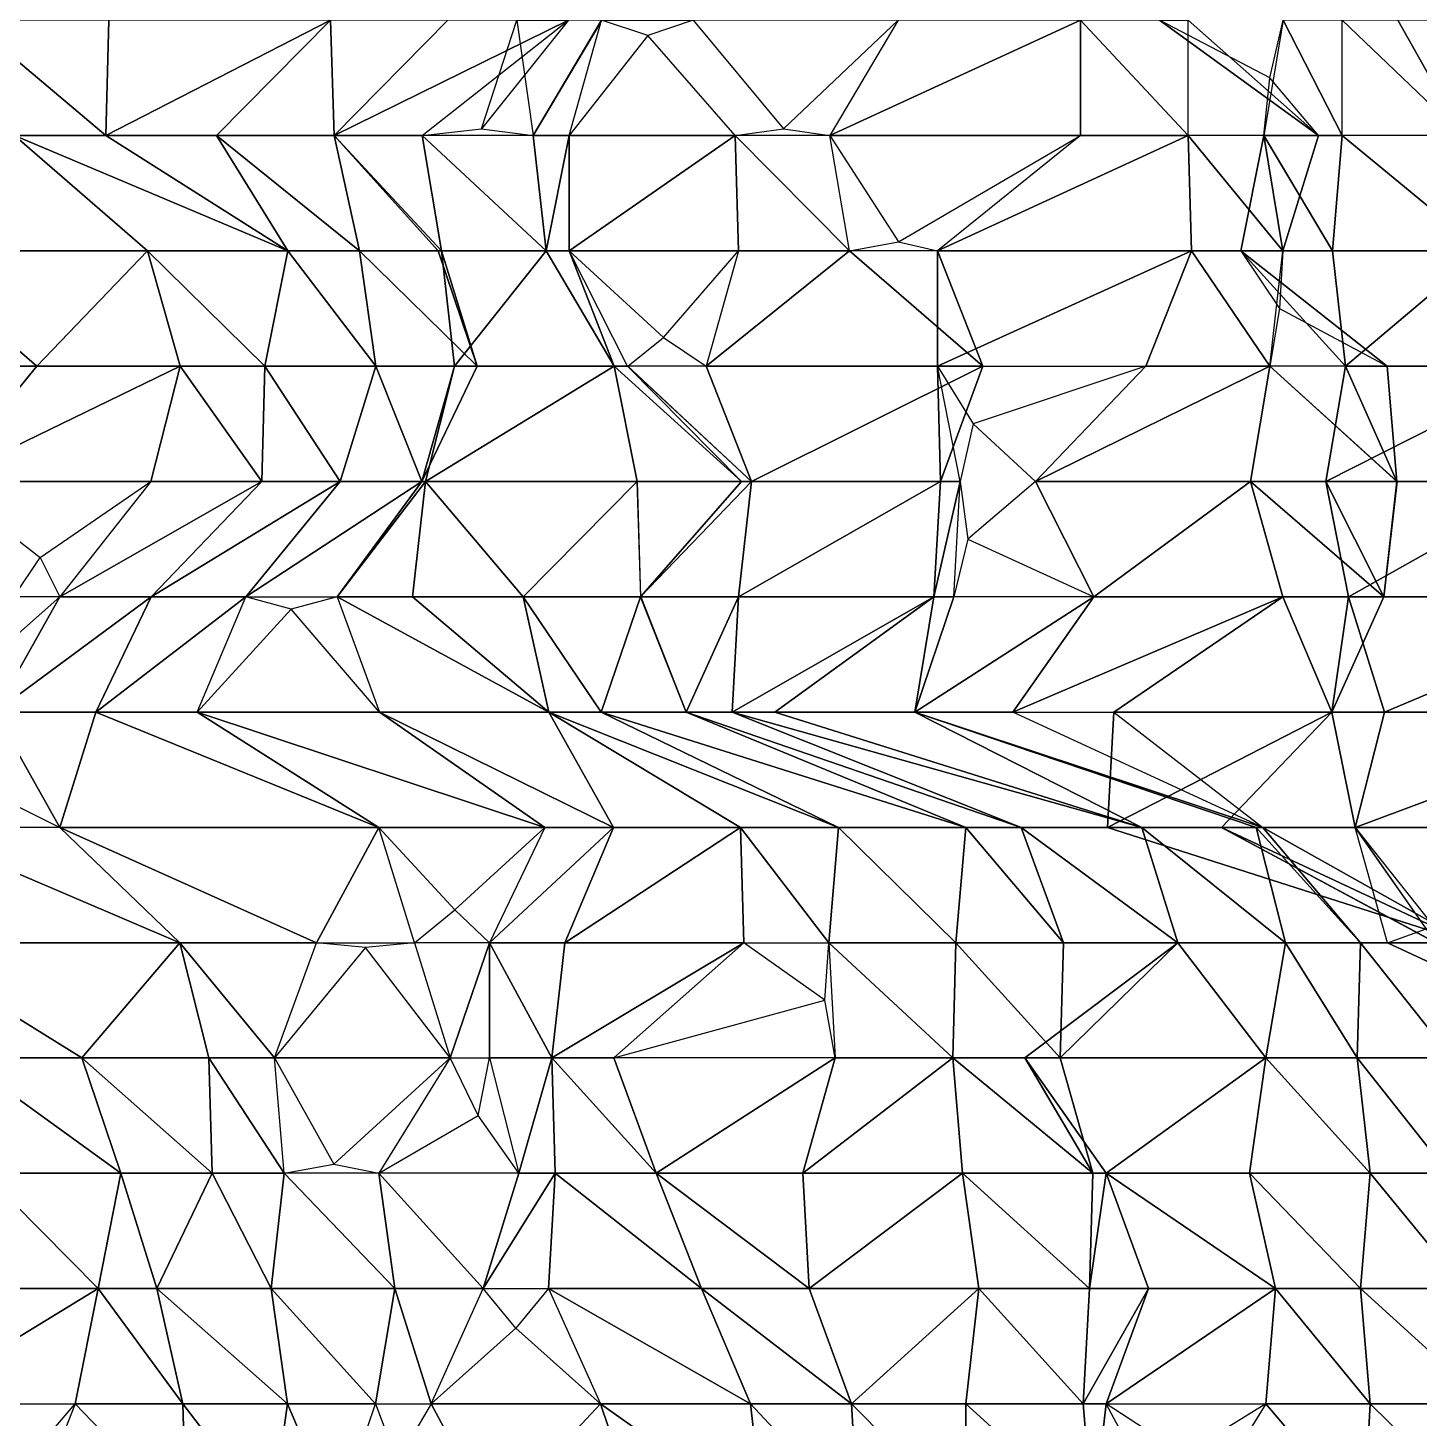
# Model space of a CAD drawing. Header units: metres. Extents: x -317 to 276, y -240 to 234.
# Drawn here: x -266 to -193.6, y -108.7 to -36.4 of the extents above; entities that cross this region are included whole.
import ezdxf

# ---------------------------------------------------------------- set-up
doc = ezdxf.new("R2010")
doc.units = ezdxf.units.M

msp = doc.modelspace()

# ---------------------------------------------------------------- linework, layer by layer
for points in [[(-269.07718, -36, -422.5984), (-261.95038, -42, -422.06787), (-261.78116, -36, -421.75815), (-261.78107, -35.9999, -421.75806)], [(-269.07718, -36, -422.5984), (-266.70825, -42, -418.26212), (-261.95038, -42, -422.06787), (-261.9503, -41.9999, -422.06778)], [(-261.95038, -42, -422.06787), (-256.17725, -42, -424.01523), (-250.25494, -36, -413.1745), (-250.25484, -35.9999, -413.1744)], [(-261.95038, -42, -422.06787), (-250.25494, -36, -413.1745), (-261.78116, -36, -421.75815), (-261.78107, -35.9999, -421.75806)], [(-250.25494, -36, -413.1745), (-256.17725, -42, -424.01523), (-250.0657, -42, -425.3431), (-250.0656, -41.9999, -425.34302)], [(-250.25494, -36, -413.1745), (-250.0657, -42, -425.3431), (-244.1434, -36, -414.50238), (-244.1433, -35.9999, -414.5023)], [(-250.0657, -42, -425.3431), (-245.47705, -42, -429.4586), (-237.86264, -36, -415.5205), (-237.86253, -35.9999, -415.52042)], [(-250.0657, -42, -425.3431), (-237.86264, -36, -415.5205), (-244.1434, -36, -414.50238), (-244.1433, -35.9999, -414.5023)], [(-237.86264, -36, -415.5205), (-242.38744, -41.64, -430.06058), (-240.54997, -36, -432.95462), (-240.54987, -35.9999, -432.95453)], [(-239.70392, -42, -431.40594), (-236.13052, -36, -437.37985), (-240.54997, -36, -432.95462), (-240.54987, -35.9999, -432.95453)], [(-239.70392, -42, -431.40594), (-237.82262, -42, -440.4772), (-236.13052, -36, -437.37985), (-236.13042, -35.9999, -437.37976)], [(-231.37265, -36, -441.1856), (-233.71848, -36.782608, -439.22214), (-236.13052, -36, -437.37985), (-236.13042, -35.9999, -437.37976)], [(-231.37265, -36, -441.1856), (-226.66959, -41.647064, -438.83417), (-220.69247, -36, -434.15063), (-220.69237, -35.9999, -434.15054)], [(-224.24586, -42, -440.65506), (-211.19675, -42, -429.2838), (-211.19675, -36, -429.2838), (-211.19664, -35.9999, -429.28372)], [(-224.24586, -42, -440.65506), (-211.19675, -36, -429.2838), (-220.69247, -36, -434.15063), (-220.69237, -35.9999, -434.15054)], [(-211.19675, -36, -429.2838), (-205.59283, -42, -431.5409), (-205.59283, -36, -431.5409), (-205.59273, -35.9999, -431.5408)], [(-211.19675, -36, -429.2838), (-211.19675, -42, -429.2838), (-205.59283, -42, -431.5409), (-205.59273, -41.9999, -431.5408)], [(-198.80446, -42, -431.62982), (-207.0957, -36, -446.80685), (-205.59283, -36, -431.5409), (-205.59273, -35.9999, -431.5408)], [(-198.80446, -42, -431.62982), (-201.34937, -39, -447.438), (-207.0957, -36, -446.80685), (-207.0956, -35.9999, -446.80676)], [(-200.64575, -36, -447.51526), (-201.661, -42, -449.37366), (-201.34937, -39, -447.438), (-201.34926, -38.9999, -447.4379)], [(-200.64575, -36, -447.51526), (-201.661, -42, -449.37366), (-197.57996, -42, -454.41837), (-197.57985, -41.9999, -454.41827)], [(-200.64575, -36, -447.51526), (-197.57996, -42, -454.41837), (-197.57996, -36, -454.41837), (-197.57985, -35.9999, -454.41827)], [(-191.29922, -42, -455.43652), (-194.6834, -36, -461.63123), (-197.57996, -36, -454.41837), (-197.57985, -35.9999, -454.41827)], [(-187.04898, -36, -460.17148), (-194.6834, -36, -461.63123), (-191.29922, -42, -455.43652), (-191.29912, -41.9999, -455.43643)], [(-233.71848, -36.782608, -439.22214), (-237.82262, -42, -440.4772), (-229.17294, -42, -437.15906), (-229.17284, -41.9999, -437.15897)], [(-272.48135, -48, -416.31476), (-259.7707, -48, -405.563), (-266.70825, -42, -418.26212), (-266.70816, -41.9999, -418.26202)], [(-252.47467, -48, -404.72272), (-261.95038, -42, -422.06787), (-266.70825, -42, -418.26212), (-266.70816, -41.9999, -418.26202)], [(-252.47467, -48, -404.72272), (-266.70825, -42, -418.26212), (-259.7707, -48, -405.563), (-259.7706, -47.9999, -405.5629)], [(-256.17725, -42, -424.01523), (-261.95038, -42, -422.06787), (-252.47467, -48, -404.72272), (-252.47456, -47.9999, -404.72263)], [(-256.17725, -42, -424.01523), (-252.47467, -48, -404.72272), (-248.73206, -48, -410.38687), (-248.73195, -47.9999, -410.38678)], [(-250.0657, -42, -425.3431), (-256.17725, -42, -424.01523), (-248.73206, -48, -410.38687), (-248.73195, -47.9999, -410.38678)], [(-244.46179, -48, -427.6002), (-245.47705, -42, -429.4586), (-250.0657, -42, -425.3431), (-250.0656, -41.9999, -425.34302)], [(-250.0657, -42, -425.3431), (-248.73206, -48, -410.38687), (-244.65103, -48, -415.43158), (-244.65092, -47.9999, -415.4315)], [(-244.46179, -48, -427.6002), (-250.0657, -42, -425.3431), (-244.65103, -48, -415.43158), (-244.65092, -47.9999, -415.4315)], [(-242.38744, -41.64, -430.06058), (-239.70392, -42, -431.40594), (-245.47705, -42, -429.4586), (-245.47694, -41.9999, -429.4585)], [(-245.47705, -42, -429.4586), (-239.0271, -48, -430.167), (-239.70392, -42, -431.40594), (-239.70381, -41.9999, -431.40585)], [(-245.47705, -42, -429.4586), (-244.46179, -48, -427.6002), (-239.0271, -48, -430.167), (-239.027, -47.9999, -430.1669)], [(-239.0271, -48, -430.167), (-237.82262, -42, -440.4772), (-239.70392, -42, -431.40594), (-239.70381, -41.9999, -431.40585)], [(-239.0271, -48, -430.167), (-237.82262, -48, -440.4772), (-237.82262, -42, -440.4772), (-237.82251, -41.9999, -440.4771)], [(-237.82262, -48, -440.4772), (-229.00372, -48, -436.8493), (-229.17294, -42, -437.15906), (-229.17284, -41.9999, -437.15897)], [(-237.82262, -48, -440.4772), (-229.17294, -42, -437.15906), (-237.82262, -42, -440.4772), (-237.82251, -41.9999, -440.4771)], [(-226.66959, -41.647064, -438.83417), (-224.24586, -42, -440.65506), (-229.17294, -42, -437.15906), (-229.17284, -41.9999, -437.15897)], [(-229.17294, -42, -437.15906), (-223.2306, -48, -438.79666), (-224.24586, -42, -440.65506), (-224.24576, -41.9999, -440.65497)], [(-229.17294, -42, -437.15906), (-229.00372, -48, -436.8493), (-223.2306, -48, -438.79666), (-223.2305, -47.9999, -438.79657)], [(-224.24586, -42, -440.65506), (-220.67908, -47.520004, -440.3836), (-211.19675, -42, -429.2838), (-211.19664, -41.9999, -429.28372)], [(-218.64194, -48, -442.91214), (-205.42363, -48, -431.23117), (-205.59283, -42, -431.5409), (-205.59273, -41.9999, -431.5408)], [(-218.64194, -48, -442.91214), (-205.59283, -42, -431.5409), (-211.19675, -42, -429.2838), (-211.19664, -41.9999, -429.28372)], [(-205.59283, -42, -431.5409), (-200.66577, -48, -435.03693), (-198.80446, -42, -431.62982), (-198.80435, -41.9999, -431.62973)], [(-205.59283, -42, -431.5409), (-205.42363, -48, -431.23117), (-200.66577, -48, -435.03693), (-200.66566, -47.9999, -435.03683)], [(-200.66577, -48, -435.03693), (-202.84546, -48, -451.5418), (-201.661, -42, -449.37366), (-201.66089, -41.9999, -449.37357)], [(-201.661, -42, -449.37366), (-202.84546, -48, -451.5418), (-198.08759, -48, -455.34756), (-198.08748, -47.9999, -455.34747)], [(-200.66577, -48, -435.03693), (-201.661, -42, -449.37366), (-198.80446, -42, -431.62982), (-198.80435, -41.9999, -431.62973)], [(-201.661, -42, -449.37366), (-198.08759, -48, -455.34756), (-197.57996, -42, -454.41837), (-197.57985, -41.9999, -454.41827)], [(-197.57996, -42, -454.41837), (-198.08759, -48, -455.34756), (-190.28397, -48, -453.5781), (-190.28386, -47.9999, -453.578)], [(-197.57996, -42, -454.41837), (-190.28397, -48, -453.5781), (-191.29922, -42, -455.43652), (-191.29912, -41.9999, -455.43643)], [(-220.67908, -47.520004, -440.3836), (-218.64194, -48, -442.91214), (-223.2306, -48, -438.79666), (-223.2305, -47.9999, -438.79657)], [(-272.48135, -48, -416.31476), (-277.07, -54, -412.19928), (-265.5438, -54, -403.61563), (-265.5437, -53.9999, -403.61554)], [(-265.5438, -54, -403.61563), (-259.7707, -48, -405.563), (-272.48135, -48, -416.31476), (-272.48126, -47.9999, -416.31467)], [(-265.5438, -54, -403.61563), (-258.07858, -54, -402.46564), (-259.7707, -48, -405.563), (-259.7706, -47.9999, -405.5629)], [(-259.7707, -48, -405.563), (-253.65913, -54, -406.89084), (-252.47467, -48, -404.72272), (-252.47456, -47.9999, -404.72263)], [(-259.7707, -48, -405.563), (-258.07858, -54, -402.46564), (-253.65913, -54, -406.89084), (-253.65903, -53.9999, -406.89075)], [(-252.47467, -48, -404.72272), (-253.65913, -54, -406.89084), (-247.88602, -54, -408.8382), (-247.88591, -53.9999, -408.8381)], [(-252.47467, -48, -404.72272), (-247.88602, -54, -408.8382), (-248.73206, -48, -410.38687), (-248.73195, -47.9999, -410.38678)], [(-248.73206, -48, -410.38687), (-242.62051, -54, -411.71475), (-244.65103, -48, -415.43158), (-244.65092, -47.9999, -415.4315)], [(-248.73206, -48, -410.38687), (-247.88602, -54, -408.8382), (-242.62051, -54, -411.71475), (-242.6204, -53.9999, -411.71466)], [(-242.62051, -54, -411.71475), (-244.46179, -48, -427.6002), (-244.65103, -48, -415.43158), (-244.65092, -47.9999, -415.4315)], [(-242.62051, -54, -411.71475), (-243.78496, -54, -426.36124), (-244.46179, -48, -427.6002), (-244.46169, -47.9999, -427.6001)], [(-239.0271, -48, -430.167), (-244.46179, -48, -427.6002), (-243.78496, -54, -426.36124), (-243.78485, -53.9999, -426.36115)], [(-239.0271, -48, -430.167), (-243.78496, -54, -426.36124), (-235.47371, -54, -423.66257), (-235.4736, -53.9999, -423.66248)], [(-235.47371, -54, -423.66257), (-237.82262, -48, -440.4772), (-239.0271, -48, -430.167), (-239.027, -47.9999, -430.1669)], [(-235.47371, -54, -423.66257), (-234.77686, -54, -434.90198), (-237.82262, -48, -440.4772), (-237.82251, -47.9999, -440.4771)], [(-237.82262, -48, -440.4772), (-232.90555, -52.5, -437.73404), (-229.00372, -48, -436.8493), (-229.00362, -47.9999, -436.8492)], [(-230.69583, -54, -439.94666), (-216.29303, -54, -426.09753), (-223.2306, -48, -438.79666), (-223.2305, -47.9999, -438.79657)], [(-230.69583, -54, -439.94666), (-223.2306, -48, -438.79666), (-229.00372, -48, -436.8493), (-229.00362, -47.9999, -436.8492)], [(-216.29303, -54, -426.09753), (-218.64194, -48, -442.91214), (-223.2306, -48, -438.79666), (-223.2305, -47.9999, -438.79657)], [(-216.29303, -54, -426.09753), (-218.64194, -54, -442.91214), (-218.64194, -48, -442.91214), (-218.64183, -47.9999, -442.91205)], [(-218.64194, -54, -442.91214), (-207.79256, -54, -435.56744), (-205.42363, -48, -431.23117), (-205.42352, -47.9999, -431.23108)], [(-218.64194, -54, -442.91214), (-205.42363, -48, -431.23117), (-218.64194, -48, -442.91214), (-218.64183, -47.9999, -442.91205)], [(-205.42363, -48, -431.23117), (-207.79256, -54, -435.56744), (-201.34259, -54, -436.27585), (-201.34248, -53.9999, -436.27576)], [(-205.42363, -48, -431.23117), (-201.34259, -54, -436.27585), (-200.66577, -48, -435.03693), (-200.66566, -47.9999, -435.03683)], [(-197.41077, -54, -454.10864), (-198.08759, -48, -455.34756), (-202.84546, -48, -451.5418), (-202.84535, -47.9999, -451.54172)], [(-195.23105, -54, -437.60373), (-202.84546, -48, -451.5418), (-200.84369, -51, -436.38425), (-200.84358, -50.9999, -436.38416)], [(-197.41077, -54, -454.10864), (-202.84546, -48, -451.5418), (-195.23105, -54, -437.60373), (-195.23094, -53.9999, -437.60364)], [(-200.66577, -48, -435.03693), (-200.84369, -51, -436.38425), (-201.34259, -54, -436.27585), (-201.34248, -53.9999, -436.27576)], [(-197.41077, -54, -454.10864), (-190.28397, -48, -453.5781), (-198.08759, -48, -455.34756), (-198.08748, -47.9999, -455.34747)], [(-197.41077, -54, -454.10864), (-186.56137, -54, -446.76392), (-190.28397, -48, -453.5781), (-190.28386, -47.9999, -453.578)], [(-232.90555, -52.5, -437.73404), (-230.69583, -54, -439.94666), (-234.77686, -54, -434.90198), (-234.77675, -53.9999, -434.9019)], [(-277.07, -54, -412.19928), (-270.45087, -60, -412.59796), (-265.5438, -54, -403.61563), (-265.5437, -53.9999, -403.61554)], [(-270.45087, -60, -412.59796), (-259.60147, -60, -405.25323), (-258.07858, -54, -402.46564), (-258.0785, -53.9999, -402.46555)], [(-270.45087, -60, -412.59796), (-258.07858, -54, -402.46564), (-265.5438, -54, -403.61563), (-265.5437, -53.9999, -403.61554)], [(-258.07858, -54, -402.46564), (-259.60147, -60, -405.25323), (-253.82834, -60, -407.2006), (-253.82823, -59.9999, -407.2005)], [(-258.07858, -54, -402.46564), (-253.82834, -60, -407.2006), (-253.65913, -54, -406.89084), (-253.65903, -53.9999, -406.89075)], [(-253.65913, -54, -406.89084), (-253.82834, -60, -407.2006), (-249.74731, -60, -412.2453), (-249.74721, -59.9999, -412.2452)], [(-253.65913, -54, -406.89084), (-249.74731, -60, -412.2453), (-247.88602, -54, -408.8382), (-247.88591, -53.9999, -408.8381)], [(-247.88602, -54, -408.8382), (-249.74731, -60, -412.2453), (-245.49707, -60, -416.98026), (-245.49696, -59.9999, -416.98016)], [(-247.88602, -54, -408.8382), (-245.49707, -60, -416.98026), (-242.62051, -54, -411.71475), (-242.6204, -53.9999, -411.71466)], [(-245.49707, -60, -416.98026), (-245.30785, -60, -429.14886), (-243.78496, -54, -426.36124), (-243.78485, -53.9999, -426.36115)], [(-245.49707, -60, -416.98026), (-243.78496, -54, -426.36124), (-242.62051, -54, -411.71475), (-242.6204, -53.9999, -411.71466)], [(-245.30785, -60, -429.14886), (-234.28925, -60, -421.49442), (-235.47371, -54, -423.66257), (-235.4736, -53.9999, -423.66248)], [(-245.30785, -60, -429.14886), (-235.47371, -54, -423.66257), (-243.78496, -54, -426.36124), (-243.78485, -53.9999, -426.36115)], [(-228.85454, -60, -424.06125), (-234.77686, -54, -434.90198), (-235.47371, -54, -423.66257), (-235.4736, -53.9999, -423.66248)], [(-228.85454, -60, -424.06125), (-235.47371, -54, -423.66257), (-234.28925, -60, -421.49442), (-234.28914, -59.9999, -421.49432)], [(-228.3269, -60, -435.61038), (-230.69583, -54, -439.94666), (-234.77686, -54, -434.90198), (-234.77675, -53.9999, -434.9019)], [(-228.3269, -60, -435.61038), (-234.77686, -54, -434.90198), (-228.85454, -60, -424.06125), (-228.85443, -59.9999, -424.06116)], [(-228.3269, -60, -435.61038), (-216.29303, -54, -426.09753), (-230.69583, -54, -439.94666), (-230.69572, -53.9999, -439.94656)], [(-228.3269, -60, -435.61038), (-218.49275, -60, -430.12408), (-216.29303, -54, -426.09753), (-216.29292, -53.9999, -426.09744)], [(-218.49275, -60, -430.12408), (-217.45749, -60, -440.74402), (-218.64194, -54, -442.91214), (-218.64183, -53.9999, -442.91205)], [(-218.49275, -60, -430.12408), (-218.64194, -54, -442.91214), (-216.29303, -54, -426.09753), (-216.29292, -53.9999, -426.09744)], [(-217.45749, -60, -440.74402), (-218.64194, -54, -442.91214), (-216.78961, -57, -441.65817), (-216.7895, -56.9999, -441.65808)], [(-207.79256, -54, -435.56744), (-216.78961, -57, -441.65817), (-213.54565, -60, -446.09845), (-213.54555, -59.9999, -446.09836)], [(-213.54565, -60, -446.09845), (-202.35785, -60, -438.13428), (-201.34259, -54, -436.27585), (-201.34248, -53.9999, -436.27576)], [(-213.54565, -60, -446.09845), (-201.34259, -54, -436.27585), (-207.79256, -54, -435.56744), (-207.79245, -53.9999, -435.56735)], [(-201.34259, -54, -436.27585), (-202.35785, -60, -438.13428), (-194.72342, -60, -436.67453), (-194.72331, -59.9999, -436.67444)], [(-201.34259, -54, -436.27585), (-194.72342, -60, -436.67453), (-195.23105, -54, -437.60373), (-195.23094, -53.9999, -437.60364)], [(-194.72342, -60, -436.67453), (-198.42601, -60, -455.96704), (-197.41077, -54, -454.10864), (-197.41066, -53.9999, -454.10855)], [(-198.42601, -60, -455.96704), (-186.56137, -60, -446.76392), (-186.56137, -54, -446.76392), (-186.56126, -53.9999, -446.76382)], [(-198.42601, -60, -455.96704), (-186.56137, -54, -446.76392), (-197.41077, -54, -454.10864), (-197.41066, -53.9999, -454.10855)], [(-194.72342, -60, -436.67453), (-197.41077, -54, -454.10864), (-195.23105, -54, -437.60373), (-195.23094, -53.9999, -437.60364)], [(-270.45087, -60, -412.59796), (-265.3612, -63.960007, -409.53888), (-259.60147, -60, -405.25323), (-259.60138, -59.9999, -405.25314)], [(-264.33932, -66, -413.9258), (-259.58145, -66, -417.73157), (-253.82834, -60, -407.2006), (-253.82823, -59.9999, -407.2005)], [(-264.33932, -66, -413.9258), (-253.82834, -60, -407.2006), (-259.60147, -60, -405.25323), (-259.60138, -59.9999, -405.25314)], [(-259.58145, -66, -417.73157), (-254.65437, -66, -421.2276), (-249.74731, -60, -412.2453), (-249.74721, -59.9999, -412.2452)], [(-259.58145, -66, -417.73157), (-249.74731, -60, -412.2453), (-253.82834, -60, -407.2006), (-253.82823, -59.9999, -407.2005)], [(-254.65437, -66, -421.2276), (-249.8965, -66, -425.03336), (-245.49707, -60, -416.98026), (-245.49696, -59.9999, -416.98016)], [(-254.65437, -66, -421.2276), (-245.49707, -60, -416.98026), (-249.74731, -60, -412.2453), (-249.74721, -59.9999, -412.2452)], [(-249.8965, -66, -425.03336), (-245.98468, -66, -430.3878), (-245.30785, -60, -429.14886), (-245.30774, -59.9999, -429.14877)], [(-249.8965, -66, -425.03336), (-245.30785, -60, -429.14886), (-245.49707, -60, -416.98026), (-245.49696, -59.9999, -416.98016)], [(-245.30785, -60, -429.14886), (-245.98468, -66, -430.3878), (-240.21155, -66, -432.33514), (-240.21144, -65.9999, -432.33505)], [(-245.30785, -60, -429.14886), (-240.21155, -66, -432.33514), (-234.28925, -60, -421.49442), (-234.28914, -59.9999, -421.49432)], [(-234.28925, -60, -421.49442), (-240.21155, -66, -432.33514), (-234.1, -66, -433.66302), (-234.0999, -65.9999, -433.66293)], [(-234.28925, -60, -421.49442), (-234.1, -66, -433.66302), (-228.85454, -60, -424.06125), (-228.85443, -59.9999, -424.06116)], [(-234.1, -66, -433.66302), (-229.00372, -66, -436.8493), (-228.3269, -60, -435.61038), (-228.3268, -59.9999, -435.6103)], [(-234.1, -66, -433.66302), (-228.3269, -60, -435.61038), (-228.85454, -60, -424.06125), (-228.85443, -59.9999, -424.06116)], [(-229.00372, -66, -436.8493), (-218.83118, -66, -430.74356), (-218.49275, -60, -430.12408), (-218.49265, -59.9999, -430.124)], [(-229.00372, -66, -436.8493), (-218.49275, -60, -430.12408), (-228.3269, -60, -435.61038), (-228.3268, -59.9999, -435.6103)], [(-218.83118, -66, -430.74356), (-217.7959, -66, -441.36346), (-217.45749, -60, -440.74402), (-217.45738, -59.9999, -440.74393)], [(-218.83118, -66, -430.74356), (-217.45749, -60, -440.74402), (-218.49275, -60, -430.12408), (-218.49265, -59.9999, -430.124)], [(-217.45749, -60, -440.74402), (-217.06628, -63, -441.27945), (-217.7959, -66, -441.36346), (-217.79579, -65.9999, -441.36337)], [(-210.49991, -66, -440.52322), (-213.54565, -60, -446.09845), (-217.06628, -63, -441.27945), (-217.06618, -62.9999, -441.27936)], [(-210.49991, -66, -440.52322), (-202.35785, -60, -438.13428), (-213.54565, -60, -446.09845), (-213.54555, -59.9999, -446.09836)], [(-210.49991, -66, -440.52322), (-200.66577, -66, -435.03693), (-202.35785, -60, -438.13428), (-202.35774, -59.9999, -438.1342)], [(-202.35785, -60, -438.13428), (-195.40027, -66, -437.91348), (-194.72342, -60, -436.67453), (-194.72331, -59.9999, -436.67444)], [(-202.35785, -60, -438.13428), (-200.66577, -66, -435.03693), (-195.40027, -66, -437.91348), (-195.40016, -65.9999, -437.9134)], [(-195.40027, -66, -437.91348), (-197.24155, -66, -453.7989), (-198.42601, -60, -455.96704), (-198.4259, -59.9999, -455.96695)], [(-195.40027, -66, -437.91348), (-198.42601, -60, -455.96704), (-194.72342, -60, -436.67453), (-194.72331, -59.9999, -436.67444)], [(-197.24155, -66, -453.7989), (-186.56137, -60, -446.76392), (-198.42601, -60, -455.96704), (-198.4259, -59.9999, -455.96695)], [(-197.24155, -66, -453.7989), (-181.14668, -66, -436.85242), (-186.56137, -60, -446.76392), (-186.56126, -59.9999, -446.76382)], [(-265.3612, -63.960007, -409.53888), (-264.33932, -66, -413.9258), (-266.72827, -66, -405.78378), (-266.72818, -65.9999, -405.7837)], [(-271.1277, -72, -413.83688), (-267.7235, -72, -420.1205), (-264.33932, -66, -413.9258), (-264.33923, -65.9999, -413.92572)], [(-271.1277, -72, -413.83688), (-264.33932, -66, -413.9258), (-266.72827, -66, -405.78378), (-266.72818, -65.9999, -405.7837)], [(-267.7235, -72, -420.1205), (-262.458, -72, -422.99707), (-259.58145, -66, -417.73157), (-259.58136, -65.9999, -417.73148)], [(-267.7235, -72, -420.1205), (-259.58145, -66, -417.73157), (-264.33932, -66, -413.9258), (-264.33923, -65.9999, -413.92572)], [(-262.458, -72, -422.99707), (-257.1925, -72, -425.87363), (-254.65437, -66, -421.2276), (-254.65427, -65.9999, -421.2275)], [(-262.458, -72, -422.99707), (-254.65437, -66, -421.2276), (-259.58145, -66, -417.73157), (-259.58136, -65.9999, -417.73148)], [(-249.8965, -66, -425.03336), (-252.29356, -66.64285, -423.16367), (-254.65437, -66, -421.2276), (-254.65427, -65.9999, -421.2275)], [(-238.8779, -72, -417.37894), (-245.98468, -66, -430.3878), (-249.8965, -66, -425.03336), (-249.8964, -65.9999, -425.03326)], [(-238.8779, -72, -417.37894), (-249.8965, -66, -425.03336), (-247.69678, -72, -421.0068), (-247.69667, -71.9999, -421.0067)], [(-240.21155, -66, -432.33514), (-245.98468, -66, -430.3878), (-238.8779, -72, -417.37894), (-238.87779, -71.9999, -417.37885)], [(-240.21155, -66, -432.33514), (-238.8779, -72, -417.37894), (-236.15054, -72, -424.9015), (-236.15044, -71.9999, -424.9014)], [(-234.1, -66, -433.66302), (-240.21155, -66, -432.33514), (-236.15054, -72, -424.9015), (-236.15044, -71.9999, -424.9014)], [(-234.1, -66, -433.66302), (-236.15054, -72, -424.9015), (-231.73108, -72, -429.32672), (-231.73097, -71.9999, -429.32663)], [(-231.73108, -72, -429.32672), (-229.00372, -66, -436.8493), (-234.1, -66, -433.66302), (-234.0999, -65.9999, -433.66293)], [(-231.73108, -72, -429.32672), (-229.34215, -72, -437.46878), (-229.00372, -66, -436.8493), (-229.00362, -65.9999, -436.8492)], [(-229.34215, -72, -437.46878), (-227.1224, -72, -445.92056), (-218.83118, -66, -430.74356), (-218.83107, -65.9999, -430.74347)], [(-229.34215, -72, -437.46878), (-218.83118, -66, -430.74356), (-229.00372, -66, -436.8493), (-229.00362, -65.9999, -436.8492)], [(-218.83118, -66, -430.74356), (-227.1224, -72, -445.92056), (-219.82642, -72, -445.0803), (-219.82631, -71.9999, -445.0802)], [(-218.83118, -66, -430.74356), (-219.82642, -72, -445.0803), (-217.7959, -66, -441.36346), (-217.79579, -65.9999, -441.36337)], [(-219.82642, -72, -445.0803), (-214.73013, -72, -448.2666), (-210.49991, -66, -440.52322), (-210.4998, -65.9999, -440.52313)], [(-219.82642, -72, -445.0803), (-210.49991, -66, -440.52322), (-217.7959, -66, -441.36346), (-217.79579, -65.9999, -441.36337)], [(-214.73013, -72, -448.2666), (-209.46463, -72, -451.14313), (-200.66577, -66, -435.03693), (-200.66566, -65.9999, -435.03683)], [(-214.73013, -72, -448.2666), (-200.66577, -66, -435.03693), (-210.49991, -66, -440.52322), (-210.4998, -65.9999, -440.52313)], [(-200.66577, -66, -435.03693), (-209.46463, -72, -451.14313), (-198.1076, -72, -442.86923), (-198.1075, -71.9999, -442.86914)], [(-200.66577, -66, -435.03693), (-198.1076, -72, -442.86923), (-195.40027, -66, -437.91348), (-195.40016, -65.9999, -437.9134)], [(-198.1076, -72, -442.86923), (-195.38025, -72, -450.3918), (-197.24155, -66, -453.7989), (-197.24144, -65.9999, -453.7988)], [(-198.1076, -72, -442.86923), (-197.24155, -66, -453.7989), (-195.40027, -66, -437.91348), (-195.40016, -65.9999, -437.9134)], [(-195.38025, -72, -450.3918), (-181.14668, -66, -436.85242), (-197.24155, -66, -453.7989), (-197.24144, -65.9999, -453.7988)], [(-195.38025, -72, -450.3918), (-180.80826, -72, -436.23294), (-181.14668, -66, -436.85242), (-181.14658, -65.9999, -436.85233)], [(-252.29356, -66.64285, -423.16367), (-257.1925, -72, -425.87363), (-247.69678, -72, -421.0068), (-247.69667, -71.9999, -421.0067)], [(-264.33932, -78, -413.9258), (-267.7235, -72, -420.1205), (-270.3421, -75, -415.28696), (-270.342, -74.9999, -415.28687)], [(-262.458, -72, -422.99707), (-267.7235, -72, -420.1205), (-264.33932, -78, -413.9258), (-264.33923, -77.9999, -413.92572)], [(-262.458, -72, -422.99707), (-264.33932, -78, -413.9258), (-247.73682, -78, -396.05014), (-247.73671, -77.9999, -396.05005)], [(-257.1925, -72, -425.87363), (-262.458, -72, -422.99707), (-247.73682, -78, -396.05014), (-247.73671, -77.9999, -396.05005)], [(-257.1925, -72, -425.87363), (-247.73682, -78, -396.05014), (-239.08714, -78, -392.732), (-239.08704, -77.9999, -392.7319)], [(-247.69678, -72, -421.0068), (-257.1925, -72, -425.87363), (-239.08714, -78, -392.732), (-239.08704, -77.9999, -392.7319)], [(-247.69678, -72, -421.0068), (-239.08714, -78, -392.732), (-235.51373, -78, -398.70587), (-235.51363, -77.9999, -398.70578)], [(-238.8779, -72, -417.37894), (-247.69678, -72, -421.0068), (-235.51373, -78, -398.70587), (-235.51363, -77.9999, -398.70578)], [(-223.79828, -78, -402.29083), (-236.15054, -72, -424.9015), (-238.8779, -72, -417.37894), (-238.87779, -71.9999, -417.37885)], [(-238.8779, -72, -417.37894), (-235.51373, -78, -398.70587), (-228.89456, -78, -399.10455), (-228.89445, -77.9999, -399.10446)], [(-223.79828, -78, -402.29083), (-238.8779, -72, -417.37894), (-228.89456, -78, -399.10455), (-228.89445, -77.9999, -399.10446)], [(-217.17911, -78, -402.6895), (-231.73108, -72, -429.32672), (-236.15054, -72, -424.9015), (-236.15044, -71.9999, -424.9014)], [(-217.17911, -78, -402.6895), (-236.15054, -72, -424.9015), (-223.79828, -78, -402.29083), (-223.79817, -77.9999, -402.29074)], [(-214.28255, -78, -409.90237), (-229.34215, -72, -437.46878), (-231.73108, -72, -429.32672), (-231.73097, -71.9999, -429.32663)], [(-214.28255, -78, -409.90237), (-231.73108, -72, -429.32672), (-217.17911, -78, -402.6895), (-217.179, -77.9999, -402.68942)], [(-208.0018, -78, -410.9205), (-227.1224, -72, -445.92056), (-229.34215, -72, -437.46878), (-229.34204, -71.9999, -437.4687)], [(-208.0018, -78, -410.9205), (-229.34215, -72, -437.46878), (-214.28255, -78, -409.90237), (-214.28244, -77.9999, -409.90228)], [(-219.82642, -72, -445.0803), (-227.1224, -72, -445.92056), (-208.0018, -78, -410.9205), (-208.0017, -77.9999, -410.9204)], [(-201.70102, -78, -424.417), (-214.73013, -72, -448.2666), (-219.82642, -72, -445.0803), (-219.82631, -71.9999, -445.0802)], [(-219.82642, -72, -445.0803), (-208.0018, -78, -410.9205), (-202.05946, -78, -412.5581), (-202.05936, -77.9999, -412.558)], [(-201.70102, -78, -424.417), (-219.82642, -72, -445.0803), (-202.05946, -78, -412.5581), (-202.05936, -77.9999, -412.558)], [(-209.80304, -78, -451.7626), (-203.86072, -78, -453.4002), (-198.1076, -72, -442.86923), (-198.1075, -71.9999, -442.86914)], [(-209.80304, -78, -451.7626), (-198.1076, -72, -442.86923), (-209.46463, -72, -451.14313), (-209.46452, -71.9999, -451.14304)], [(-209.46463, -72, -451.14313), (-201.70102, -78, -424.417), (-209.80304, -78, -451.7626), (-209.80293, -77.9999, -451.7625)], [(-198.1076, -72, -442.86923), (-203.86072, -78, -453.4002), (-196.90314, -78, -453.17944), (-196.90303, -77.9999, -453.17935)], [(-198.1076, -72, -442.86923), (-196.90314, -78, -453.17944), (-195.38025, -72, -450.3918), (-195.38014, -71.9999, -450.39172)], [(-196.90314, -78, -453.17944), (-184.53085, -78, -443.04712), (-180.80826, -72, -436.23294), (-180.80815, -71.9999, -436.23285)], [(-196.90314, -78, -453.17944), (-180.80826, -72, -436.23294), (-195.38025, -72, -450.3918), (-195.38014, -71.9999, -450.39172)], [(-272.14294, -78, -415.6953), (-272.83978, -84, -404.4559), (-258.0986, -84, -389.98727), (-258.0985, -83.9999, -389.98718)], [(-264.33932, -78, -413.9258), (-272.14294, -78, -415.6953), (-258.0986, -84, -389.98727), (-258.0985, -83.9999, -389.98718)], [(-264.33932, -78, -413.9258), (-258.0986, -84, -389.98727), (-250.9718, -84, -389.45676), (-250.9717, -83.9999, -389.45667)], [(-247.73682, -78, -396.05014), (-264.33932, -78, -413.9258), (-250.9718, -84, -389.45676), (-250.9717, -83.9999, -389.45667)], [(-247.73682, -78, -396.05014), (-250.9718, -84, -389.45676), (-245.87552, -84, -392.64304), (-245.87541, -83.9999, -392.64294)], [(-247.73682, -78, -396.05014), (-243.77457, -82.28572, -395.05478), (-239.08714, -78, -392.732), (-239.08704, -77.9999, -392.7319)], [(-241.96368, -84, -397.99747), (-238.05188, -84, -403.35193), (-235.51373, -78, -398.70587), (-235.51363, -77.9999, -398.70578)], [(-241.96368, -84, -397.99747), (-235.51373, -78, -398.70587), (-239.08714, -78, -392.732), (-239.08704, -77.9999, -392.7319)], [(-238.05188, -84, -403.35193), (-228.72536, -84, -398.79483), (-228.89456, -78, -399.10455), (-228.89445, -77.9999, -399.10446)], [(-238.05188, -84, -403.35193), (-228.89456, -78, -399.10455), (-235.51373, -78, -398.70587), (-235.51363, -77.9999, -398.70578)], [(-228.89456, -78, -399.10455), (-224.30591, -84, -403.22006), (-223.79828, -78, -402.29083), (-223.79817, -77.9999, -402.29074)], [(-228.89456, -78, -399.10455), (-228.72536, -84, -398.79483), (-224.30591, -84, -403.22006), (-224.3058, -83.9999, -403.21997)], [(-223.79828, -78, -402.29083), (-224.30591, -84, -403.22006), (-217.68674, -84, -403.6187), (-217.68663, -83.9999, -403.61862)], [(-223.79828, -78, -402.29083), (-217.68674, -84, -403.6187), (-217.17911, -78, -402.6895), (-217.179, -77.9999, -402.68942)], [(-217.17911, -78, -402.6895), (-217.68674, -84, -403.6187), (-212.08282, -84, -405.8758), (-212.08272, -83.9999, -405.8757)], [(-217.17911, -78, -402.6895), (-212.08282, -84, -405.8758), (-214.28255, -78, -409.90237), (-214.28244, -77.9999, -409.90228)], [(-214.28255, -78, -409.90237), (-206.1405, -84, -407.51343), (-208.0018, -78, -410.9205), (-208.0017, -77.9999, -410.9204)], [(-214.28255, -78, -409.90237), (-212.08282, -84, -405.8758), (-206.1405, -84, -407.51343), (-206.1404, -83.9999, -407.51334)], [(-191.02084, -84, -417.38202), (-209.80304, -78, -451.7626), (-201.70102, -78, -424.417), (-201.70091, -77.9999, -424.4169)], [(-203.86072, -78, -453.4002), (-209.80304, -78, -451.7626), (-191.02084, -84, -417.38202), (-191.02074, -83.9999, -417.38193)], [(-208.0018, -78, -410.9205), (-200.53659, -84, -409.7705), (-202.05946, -78, -412.5581), (-202.05936, -77.9999, -412.558)], [(-208.0018, -78, -410.9205), (-206.1405, -84, -407.51343), (-200.53659, -84, -409.7705), (-200.53648, -83.9999, -409.77042)], [(-203.86072, -78, -453.4002), (-191.02084, -84, -417.38202), (-192.69292, -84, -432.9577), (-192.69281, -83.9999, -432.9576)], [(-196.90314, -78, -453.17944), (-203.86072, -78, -453.4002), (-192.69292, -84, -432.9577), (-192.69281, -83.9999, -432.9576)], [(-196.62476, -84, -415.12494), (-201.70102, -78, -424.417), (-202.05946, -78, -412.5581), (-202.05936, -77.9999, -412.558)], [(-196.62476, -84, -415.12494), (-202.05946, -78, -412.5581), (-200.53659, -84, -409.7705), (-200.53648, -83.9999, -409.77042)], [(-191.02084, -84, -417.38202), (-201.70102, -78, -424.417), (-196.62476, -84, -415.12494), (-196.62465, -83.9999, -415.12485)], [(-196.90314, -78, -453.17944), (-192.82002, -83.14285, -451.96283), (-184.53085, -78, -443.04712), (-184.53075, -77.9999, -443.04703)], [(-196.90314, -78, -453.17944), (-192.69292, -84, -432.9577), (-195.21104, -84, -450.0821), (-195.21094, -83.9999, -450.082)], [(-243.77457, -82.28572, -395.05478), (-241.96368, -84, -397.99747), (-245.87552, -84, -392.64304), (-245.87541, -83.9999, -392.64294)], [(-192.82002, -83.14285, -451.96283), (-191.13, -84, -455.12677), (-195.21104, -84, -450.0821), (-195.21094, -83.9999, -450.082)], [(-272.83978, -84, -404.4559), (-269.47565, -90, -385.78287), (-263.1949, -90, -386.801), (-263.1948, -89.9999, -386.8009)], [(-258.0986, -84, -389.98727), (-272.83978, -84, -404.4559), (-263.1949, -90, -386.801), (-263.1948, -89.9999, -386.8009)], [(-258.0986, -84, -389.98727), (-263.1949, -90, -386.801), (-256.5757, -90, -387.19968), (-256.57562, -89.9999, -387.1996)], [(-258.0986, -84, -389.98727), (-253.17152, -90, -393.4833), (-250.9718, -84, -389.45676), (-250.9717, -83.9999, -389.45667)], [(-258.0986, -84, -389.98727), (-256.5757, -90, -387.19968), (-253.17152, -90, -393.4833), (-253.17142, -89.9999, -393.48322)], [(-245.87552, -84, -392.64304), (-248.43071, -84.25, -391.0628), (-250.9718, -84, -389.45676), (-250.9717, -83.9999, -389.45667)], [(-244.01422, -90, -389.23596), (-241.96368, -84, -397.99747), (-245.87552, -84, -392.64304), (-245.87541, -83.9999, -392.64294)], [(-244.01422, -90, -389.23596), (-241.96368, -90, -397.99747), (-241.96368, -84, -397.99747), (-241.96358, -83.9999, -397.99738)], [(-241.96368, -84, -397.99747), (-238.7287, -90, -404.59085), (-238.05188, -84, -403.35193), (-238.05177, -83.9999, -403.35184)], [(-241.96368, -84, -397.99747), (-241.96368, -90, -397.99747), (-238.7287, -90, -404.59085), (-238.72859, -89.9999, -404.59076)], [(-238.7287, -90, -404.59085), (-235.49371, -90, -411.18423), (-228.72536, -84, -398.79483), (-228.72525, -83.9999, -398.79474)], [(-238.7287, -90, -404.59085), (-228.72536, -84, -398.79483), (-238.05188, -84, -403.35193), (-238.05177, -83.9999, -403.35184)], [(-228.72536, -84, -398.79483), (-235.49371, -90, -411.18423), (-224.51636, -87, -403.00934), (-224.51625, -86.9999, -403.00925)], [(-223.9675, -90, -402.6006), (-224.51636, -87, -403.00934), (-224.30591, -84, -403.22006), (-224.3058, -83.9999, -403.21997)], [(-224.30591, -84, -403.22006), (-217.85596, -90, -403.92847), (-217.68674, -84, -403.6187), (-217.68663, -83.9999, -403.61862)], [(-224.30591, -84, -403.22006), (-223.9675, -90, -402.6006), (-217.85596, -90, -403.92847), (-217.85585, -89.9999, -403.92838)], [(-217.68674, -84, -403.6187), (-217.85596, -90, -403.92847), (-212.25204, -90, -406.18555), (-212.25194, -89.9999, -406.18546)], [(-217.68674, -84, -403.6187), (-212.25204, -90, -406.18555), (-212.08282, -84, -405.8758), (-212.08272, -83.9999, -405.8757)], [(-212.25204, -90, -406.18555), (-214.09332, -90, -422.07095), (-206.1405, -84, -407.51343), (-206.1404, -83.9999, -407.51334)], [(-206.1405, -84, -407.51343), (-214.09332, -90, -422.07095), (-201.55183, -90, -411.6289), (-201.55173, -89.9999, -411.6288)], [(-212.25204, -90, -406.18555), (-206.1405, -84, -407.51343), (-212.08282, -84, -405.8758), (-212.08272, -83.9999, -405.8757)], [(-206.1405, -84, -407.51343), (-201.55183, -90, -411.6289), (-200.53659, -84, -409.7705), (-200.53648, -83.9999, -409.77042)], [(-200.53659, -84, -409.7705), (-201.55183, -90, -411.6289), (-196.79398, -90, -415.43466), (-196.79387, -89.9999, -415.43457)], [(-200.53659, -84, -409.7705), (-196.79398, -90, -415.43466), (-196.62476, -84, -415.12494), (-196.62465, -83.9999, -415.12485)], [(-196.62476, -84, -415.12494), (-196.79398, -90, -415.43466), (-191.8669, -90, -418.9307), (-191.86679, -89.9999, -418.9306)], [(-196.62476, -84, -415.12494), (-191.8669, -90, -418.9307), (-191.02084, -84, -417.38202), (-191.02074, -83.9999, -417.38193)], [(-182.35115, -90, -426.5422), (-195.21104, -84, -450.0821), (-192.69292, -84, -432.9577), (-192.69281, -83.9999, -432.9576)], [(-182.35115, -90, -426.5422), (-191.13, -84, -455.12677), (-195.21104, -84, -450.0821), (-195.21094, -83.9999, -450.082)], [(-248.43071, -84.25, -391.0628), (-253.17152, -90, -393.4833), (-244.01422, -90, -389.23596), (-244.01411, -89.9999, -389.23587)], [(-269.47565, -90, -385.78287), (-261.16437, -96, -383.08417), (-263.1949, -90, -386.801), (-263.1948, -89.9999, -386.8009)], [(-269.47565, -90, -385.78287), (-268.29117, -96, -383.61472), (-261.16437, -96, -383.08417), (-261.16428, -95.9999, -383.08408)], [(-263.1949, -90, -386.801), (-256.4065, -96, -386.88995), (-256.5757, -90, -387.19968), (-256.57562, -89.9999, -387.1996)], [(-263.1949, -90, -386.801), (-261.16437, -96, -383.08417), (-256.4065, -96, -386.88995), (-256.4064, -95.9999, -386.88986)], [(-256.5757, -90, -387.19968), (-252.6639, -96, -392.5541), (-253.17152, -90, -393.4833), (-253.17142, -89.9999, -393.48322)], [(-256.5757, -90, -387.19968), (-256.4065, -96, -386.88995), (-252.6639, -96, -392.5541), (-252.66379, -95.9999, -392.55402)], [(-253.17152, -90, -393.4833), (-250.07175, -95.520004, -394.0667), (-244.01422, -90, -389.23596), (-244.01411, -89.9999, -389.23587)], [(-244.01422, -90, -389.23596), (-247.73682, -96, -396.05014), (-242.559, -93, -395.4538), (-242.5589, -92.9999, -395.4537)], [(-240.44081, -96, -395.20987), (-242.559, -93, -395.4538), (-241.96368, -90, -397.99747), (-241.96358, -89.9999, -397.99738)], [(-240.44081, -96, -395.20987), (-238.7287, -90, -404.59085), (-241.96368, -90, -397.99747), (-241.96358, -89.9999, -397.99738)], [(-240.44081, -96, -395.20987), (-238.5595, -96, -404.28113), (-238.7287, -90, -404.59085), (-238.72859, -89.9999, -404.59076)], [(-238.7287, -90, -404.59085), (-233.294, -96, -407.15765), (-235.49371, -90, -411.18423), (-235.4936, -89.9999, -411.18414)], [(-238.7287, -90, -404.59085), (-238.5595, -96, -404.28113), (-233.294, -96, -407.15765), (-233.2939, -95.9999, -407.15756)], [(-233.294, -96, -407.15765), (-223.9675, -90, -402.6006), (-235.49371, -90, -411.18423), (-235.4936, -89.9999, -411.18414)], [(-233.294, -96, -407.15765), (-225.65958, -96, -405.69794), (-223.9675, -90, -402.6006), (-223.96739, -89.9999, -402.6005)], [(-225.65958, -96, -405.69794), (-217.34833, -96, -402.99927), (-217.85596, -90, -403.92847), (-217.85585, -89.9999, -403.92838)], [(-225.65958, -96, -405.69794), (-217.85596, -90, -403.92847), (-223.9675, -90, -402.6006), (-223.96739, -89.9999, -402.6005)], [(-217.85596, -90, -403.92847), (-210.55994, -96, -403.0882), (-212.25204, -90, -406.18555), (-212.25194, -89.9999, -406.18546)], [(-217.85596, -90, -403.92847), (-217.34833, -96, -402.99927), (-210.55994, -96, -403.0882), (-210.55983, -95.9999, -403.0881)], [(-210.55994, -96, -403.0882), (-209.8631, -96, -414.3276), (-214.09332, -90, -422.07095), (-214.09322, -89.9999, -422.07086)], [(-210.55994, -96, -403.0882), (-214.09332, -90, -422.07095), (-212.25204, -90, -406.18555), (-212.25194, -89.9999, -406.18546)], [(-209.8631, -96, -414.3276), (-201.55183, -90, -411.6289), (-214.09332, -90, -422.07095), (-214.09322, -89.9999, -422.07086)], [(-209.8631, -96, -414.3276), (-202.39789, -96, -413.17758), (-201.55183, -90, -411.6289), (-201.55173, -89.9999, -411.6288)], [(-201.55183, -90, -411.6289), (-202.39789, -96, -413.17758), (-196.11713, -96, -414.19574), (-196.11702, -95.9999, -414.19565)], [(-201.55183, -90, -411.6289), (-196.11713, -96, -414.19574), (-196.79398, -90, -415.43466), (-196.79387, -89.9999, -415.43457)], [(-196.79398, -90, -415.43466), (-192.0361, -96, -419.24042), (-191.8669, -90, -418.9307), (-191.86679, -89.9999, -418.9306)], [(-196.79398, -90, -415.43466), (-196.11713, -96, -414.19574), (-192.0361, -96, -419.24042), (-192.036, -95.9999, -419.24033)], [(-250.07175, -95.520004, -394.0667), (-247.73682, -96, -396.05014), (-252.6639, -96, -392.5541), (-252.66379, -95.9999, -392.55402)], [(-268.29117, -96, -383.61472), (-269.30643, -102, -385.4731), (-262.34885, -102, -385.25232), (-262.34875, -101.9999, -385.25223)], [(-268.29117, -96, -383.61472), (-262.34885, -102, -385.25232), (-261.16437, -96, -383.08417), (-261.16428, -95.9999, -383.08408)], [(-261.16437, -96, -383.08417), (-262.34885, -102, -385.25232), (-259.28305, -102, -392.15543), (-259.28296, -101.9999, -392.15533)], [(-261.16437, -96, -383.08417), (-259.28305, -102, -392.15543), (-256.4065, -96, -386.88995), (-256.4064, -95.9999, -386.88986)], [(-256.4065, -96, -386.88995), (-259.28305, -102, -392.15543), (-253.34073, -102, -393.79306), (-253.34062, -101.9999, -393.79297)], [(-256.4065, -96, -386.88995), (-253.34073, -102, -393.79306), (-252.6639, -96, -392.5541), (-252.66379, -95.9999, -392.55402)], [(-252.6639, -96, -392.5541), (-253.34073, -102, -393.79306), (-246.89078, -102, -394.50146), (-246.89067, -101.9999, -394.50137)], [(-252.6639, -96, -392.5541), (-246.89078, -102, -394.50146), (-247.73682, -96, -396.05014), (-247.73671, -95.9999, -396.05005)], [(-247.73682, -96, -396.05014), (-242.30211, -102, -398.61694), (-240.44081, -96, -395.20987), (-240.4407, -95.9999, -395.20978)], [(-247.73682, -96, -396.05014), (-246.89078, -102, -394.50146), (-242.30211, -102, -398.61694), (-242.302, -101.9999, -398.61685)], [(-242.30211, -102, -398.61694), (-238.89792, -102, -404.90057), (-238.5595, -96, -404.28113), (-238.55939, -95.9999, -404.28104)], [(-242.30211, -102, -398.61694), (-238.5595, -96, -404.28113), (-240.44081, -96, -395.20987), (-240.4407, -95.9999, -395.20978)], [(-238.5595, -96, -404.28113), (-238.89792, -102, -404.90057), (-230.92508, -102, -402.82138), (-230.92497, -101.9999, -402.8213)], [(-238.5595, -96, -404.28113), (-230.92508, -102, -402.82138), (-233.294, -96, -407.15765), (-233.2939, -95.9999, -407.15756)], [(-233.294, -96, -407.15765), (-225.32117, -102, -405.07846), (-225.65958, -96, -405.69794), (-225.65947, -95.9999, -405.69785)], [(-233.294, -96, -407.15765), (-230.92508, -102, -402.82138), (-225.32117, -102, -405.07846), (-225.32106, -101.9999, -405.07837)], [(-225.32117, -102, -405.07846), (-217.34833, -96, -402.99927), (-225.65958, -96, -405.69794), (-225.65947, -95.9999, -405.69785)], [(-225.32117, -102, -405.07846), (-216.50227, -102, -401.4506), (-217.34833, -96, -402.99927), (-217.34822, -95.9999, -402.99918)], [(-217.34833, -96, -402.99927), (-210.72916, -102, -403.39795), (-210.55994, -96, -403.0882), (-210.55983, -95.9999, -403.0881)], [(-217.34833, -96, -402.99927), (-216.50227, -102, -401.4506), (-210.72916, -102, -403.39795), (-210.72905, -101.9999, -403.39786)], [(-210.72916, -102, -403.39795), (-207.66338, -102, -410.30103), (-209.8631, -96, -414.3276), (-209.86299, -95.9999, -414.3275)], [(-210.72916, -102, -403.39795), (-209.8631, -96, -414.3276), (-210.55994, -96, -403.0882), (-210.55983, -95.9999, -403.0881)], [(-209.8631, -96, -414.3276), (-201.04422, -102, -410.6997), (-202.39789, -96, -413.17758), (-202.39778, -95.9999, -413.1775)], [(-209.8631, -96, -414.3276), (-207.66338, -102, -410.30103), (-201.04422, -102, -410.6997), (-201.04411, -101.9999, -410.69962)], [(-202.39789, -96, -413.17758), (-196.62476, -102, -415.12494), (-196.11713, -96, -414.19574), (-196.11702, -95.9999, -414.19565)], [(-202.39789, -96, -413.17758), (-201.04422, -102, -410.6997), (-196.62476, -102, -415.12494), (-196.62465, -101.9999, -415.12485)], [(-196.11713, -96, -414.19574), (-196.62476, -102, -415.12494), (-191.19006, -102, -417.69177), (-191.18996, -101.9999, -417.69168)], [(-196.11713, -96, -414.19574), (-191.19006, -102, -417.69177), (-192.0361, -96, -419.24042), (-192.036, -95.9999, -419.24033)], [(-272.18298, -108, -390.73862), (-263.5333, -108, -387.42047), (-262.34885, -102, -385.25232), (-262.34875, -101.9999, -385.25223)], [(-272.18298, -108, -390.73862), (-262.34885, -102, -385.25232), (-269.30643, -102, -385.4731), (-269.30634, -101.9999, -385.47302)], [(-262.34885, -102, -385.25232), (-263.5333, -108, -387.42047), (-257.92938, -108, -389.67755), (-257.9293, -107.9999, -389.67746)], [(-262.34885, -102, -385.25232), (-257.92938, -108, -389.67755), (-259.28305, -102, -392.15543), (-259.28296, -101.9999, -392.15533)], [(-259.28305, -102, -392.15543), (-252.49469, -108, -392.2444), (-253.34073, -102, -393.79306), (-253.34062, -101.9999, -393.79297)], [(-259.28305, -102, -392.15543), (-257.92938, -108, -389.67755), (-252.49469, -108, -392.2444), (-252.49458, -107.9999, -392.2443)], [(-253.34073, -102, -393.79306), (-247.90604, -108, -396.35986), (-246.89078, -102, -394.50146), (-246.89067, -101.9999, -394.50137)], [(-253.34073, -102, -393.79306), (-252.49469, -108, -392.2444), (-247.90604, -108, -396.35986), (-247.90593, -107.9999, -396.35977)], [(-246.89078, -102, -394.50146), (-247.90604, -108, -396.35986), (-245.00946, -108, -403.5727), (-245.00935, -107.9999, -403.5726)], [(-246.89078, -102, -394.50146), (-245.00946, -108, -403.5727), (-242.30211, -102, -398.61694), (-242.302, -101.9999, -398.61685)], [(-238.89792, -102, -404.90057), (-240.6, -104.0625, -401.75876), (-242.30211, -102, -398.61694), (-242.302, -101.9999, -398.61685)], [(-238.89792, -102, -404.90057), (-228.38693, -108, -398.17535), (-230.92508, -102, -402.82138), (-230.92497, -101.9999, -402.8213)], [(-238.89792, -102, -404.90057), (-236.19058, -108, -399.94482), (-228.38693, -108, -398.17535), (-228.38683, -107.9999, -398.17526)], [(-230.92508, -102, -402.82138), (-223.12144, -108, -401.0519), (-225.32117, -102, -405.07846), (-225.32106, -101.9999, -405.07837)], [(-230.92508, -102, -402.82138), (-228.38693, -108, -398.17535), (-223.12144, -108, -401.0519), (-223.12134, -107.9999, -401.05182)], [(-223.12144, -108, -401.0519), (-216.50227, -102, -401.4506), (-225.32117, -102, -405.07846), (-225.32106, -101.9999, -405.07837)], [(-223.12144, -108, -401.0519), (-217.17911, -108, -402.6895), (-216.50227, -102, -401.4506), (-216.50217, -101.9999, -401.4505)], [(-216.50227, -102, -401.4506), (-217.17911, -108, -402.6895), (-211.06757, -108, -404.0174), (-211.06746, -107.9999, -404.0173)], [(-216.50227, -102, -401.4506), (-211.06757, -108, -404.0174), (-210.72916, -102, -403.39795), (-210.72905, -101.9999, -403.39786)], [(-211.06757, -108, -404.0174), (-209.8631, -108, -414.3276), (-207.66338, -102, -410.30103), (-207.66327, -101.9999, -410.30093)], [(-211.06757, -108, -404.0174), (-207.66338, -102, -410.30103), (-210.72916, -102, -403.39795), (-210.72905, -101.9999, -403.39786)], [(-209.8631, -108, -414.3276), (-201.55183, -108, -411.6289), (-201.04422, -102, -410.6997), (-201.04411, -101.9999, -410.69962)], [(-209.8631, -108, -414.3276), (-201.04422, -102, -410.6997), (-207.66338, -102, -410.30103), (-207.66327, -101.9999, -410.30093)], [(-201.04422, -102, -410.6997), (-201.55183, -108, -411.6289), (-196.11713, -108, -414.19574), (-196.11702, -107.9999, -414.19565)], [(-201.04422, -102, -410.6997), (-196.11713, -108, -414.19574), (-196.62476, -102, -415.12494), (-196.62465, -101.9999, -415.12485)], [(-196.62476, -102, -415.12494), (-190.00558, -108, -415.52362), (-191.19006, -102, -417.69177), (-191.18996, -101.9999, -417.69168)], [(-196.62476, -102, -415.12494), (-196.11713, -108, -414.19574), (-190.00558, -108, -415.52362), (-190.00548, -107.9999, -415.52353)], [(-240.6, -104.0625, -401.75876), (-245.00946, -108, -403.5727), (-236.19058, -108, -399.94482), (-236.19048, -107.9999, -399.94473)], [(-263.5333, -108, -387.42047), (-265.90222, -114, -391.75674), (-266.1098, -111, -388.40884), (-266.1097, -110.9999, -388.40875)], [(-263.5333, -108, -387.42047), (-265.90222, -114, -391.75674), (-257.7602, -114, -389.36783), (-257.7601, -113.9999, -389.36774)], [(-263.5333, -108, -387.42047), (-257.7602, -114, -389.36783), (-257.92938, -108, -389.67755), (-257.9293, -107.9999, -389.67746)], [(-257.92938, -108, -389.67755), (-253.34073, -114, -393.79306), (-252.49469, -108, -392.2444), (-252.49458, -107.9999, -392.2443)], [(-257.92938, -108, -389.67755), (-257.7602, -114, -389.36783), (-253.34073, -114, -393.79306), (-253.34062, -113.9999, -393.79297)], [(-252.49469, -108, -392.2444), (-253.34073, -114, -393.79306), (-249.93652, -114, -400.0767), (-249.93642, -113.9999, -400.0766)], [(-252.49469, -108, -392.2444), (-249.93652, -114, -400.0767), (-247.90604, -108, -396.35986), (-247.90593, -107.9999, -396.35977)], [(-247.90604, -108, -396.35986), (-246.78477, -111, -399.15192), (-249.93652, -114, -400.0767), (-249.93642, -113.9999, -400.0766)], [(-241.79448, -114, -397.68774), (-245.00946, -108, -403.5727), (-246.78477, -111, -399.15192), (-246.78467, -110.9999, -399.15182)], [(-241.79448, -114, -397.68774), (-236.19058, -108, -399.94482), (-245.00946, -108, -403.5727), (-245.00935, -107.9999, -403.5726)], [(-241.79448, -114, -397.68774), (-234.16006, -114, -396.228), (-236.19058, -108, -399.94482), (-236.19048, -107.9999, -399.94473)], [(-236.19058, -108, -399.94482), (-227.71011, -114, -396.9364), (-228.38693, -108, -398.17535), (-228.38683, -107.9999, -398.17526)], [(-236.19058, -108, -399.94482), (-234.16006, -114, -396.228), (-227.71011, -114, -396.9364), (-227.71, -113.9999, -396.9363)], [(-228.38693, -108, -398.17535), (-222.78302, -114, -400.43243), (-223.12144, -108, -401.0519), (-223.12134, -107.9999, -401.05182)], [(-228.38693, -108, -398.17535), (-227.71011, -114, -396.9364), (-222.78302, -114, -400.43243), (-222.78291, -113.9999, -400.43234)], [(-223.12144, -108, -401.0519), (-217.17911, -114, -402.6895), (-217.17911, -108, -402.6895), (-217.179, -107.9999, -402.68942)], [(-223.12144, -108, -401.0519), (-222.78302, -114, -400.43243), (-217.17911, -114, -402.6895), (-217.179, -113.9999, -402.68942)], [(-217.17911, -108, -402.6895), (-210.55994, -114, -403.0882), (-211.06757, -108, -404.0174), (-211.06746, -107.9999, -404.0173)], [(-217.17911, -108, -402.6895), (-217.17911, -114, -402.6895), (-210.55994, -114, -403.0882), (-210.55983, -113.9999, -403.0881)], [(-210.55994, -114, -403.0882), (-209.8631, -108, -414.3276), (-211.06757, -108, -404.0174), (-211.06746, -107.9999, -404.0173)], [(-210.55994, -114, -403.0882), (-206.64813, -114, -408.44263), (-209.8631, -108, -414.3276), (-209.86299, -107.9999, -414.3275)], [(-201.55183, -108, -411.6289), (-205.8189, -110.63414, -413.18222), (-209.8631, -108, -414.3276), (-209.86299, -107.9999, -414.3275)], [(-201.55183, -108, -411.6289), (-205.27444, -114, -418.44308), (-196.45555, -114, -414.81522), (-196.45544, -113.9999, -414.81512)], [(-201.55183, -108, -411.6289), (-196.45555, -114, -414.81522), (-196.11713, -108, -414.19574), (-196.11702, -107.9999, -414.19565)], [(-196.11713, -108, -414.19574), (-196.45555, -114, -414.81522), (-190.00558, -114, -415.52362), (-190.00548, -113.9999, -415.52353)], [(-196.11713, -108, -414.19574), (-190.00558, -114, -415.52362), (-190.00558, -108, -415.52362), (-190.00548, -107.9999, -415.52353)]]:
    msp.add_3dface(points)

doc.saveas('drawing.dxf')
